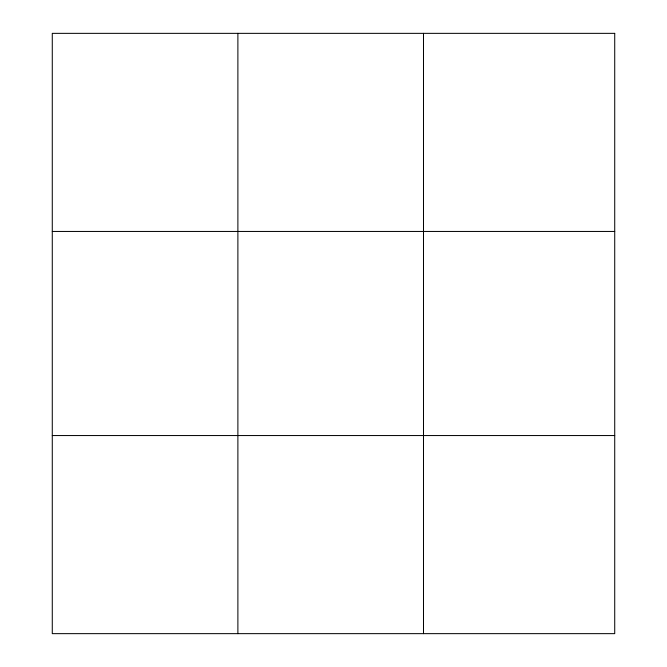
<?xml version="1.0" encoding="UTF-8"?>
<svg xmlns="http://www.w3.org/2000/svg" width="667" height="667" viewBox="0 0 667 667"><rect width="100%" height="100%" fill="white"/><g stroke="black" fill="none" stroke-linecap="round" stroke-linejoin="round"><path stroke-width="1" d="M237.886 33.35L237.886 633.65M423.495 33.35L423.495 633.65M52.276 231.449L614.724 231.449M52.276 435.551L614.724 435.551M614.724 33.35L614.724 633.65L52.276 633.65L52.276 33.35L614.724 33.35"/></g></svg>
